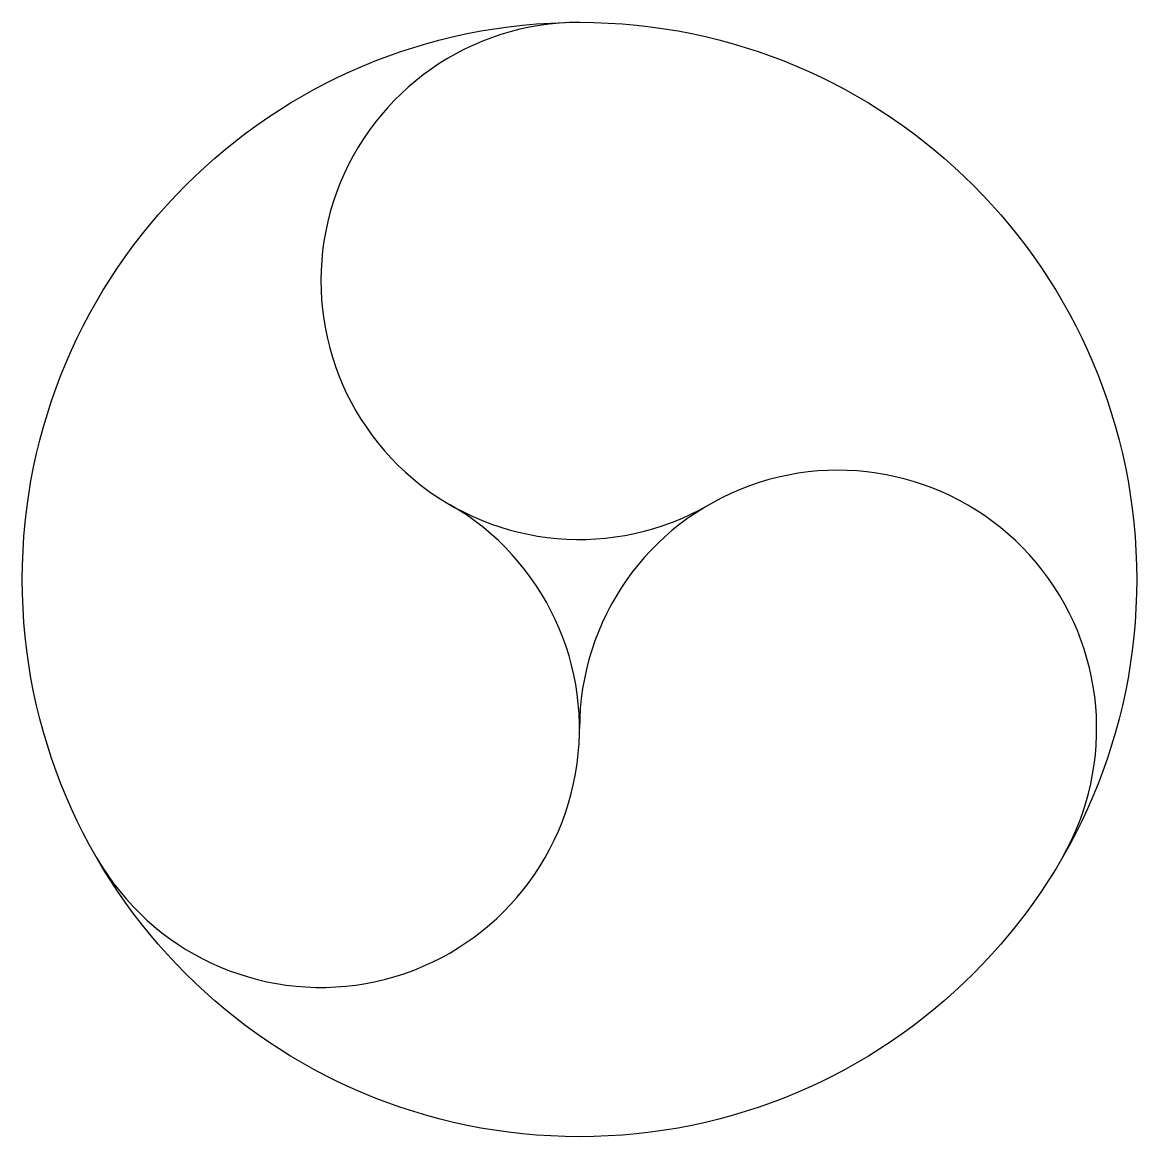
# Model space of a CAD drawing. Extents: x -12.5 to 12.5, y -12.5 to 12.5.
import ezdxf

# ---------------------------------------------------------------- set-up
doc = ezdxf.new("R2010")
doc.units = 0
doc.layers.add('MODELSKETCH_VISIBLE', color=7, linetype='CONTINUOUS')

msp = doc.modelspace()

# ---------------------------------------------------------------- linework, layer by layer
at = {"layer": 'MODELSKETCH_VISIBLE'}
msp.add_circle((0, 0), 12.5, dxfattribs=at)
for centre, start, end in [((0, 6.699), 90, 300), ((5.801, -3.349), 330, 180), ((-5.801, -3.349), 210, 60)]:
    msp.add_arc(centre, 5.801, start, end, dxfattribs=at)

doc.saveas('drawing.dxf')
